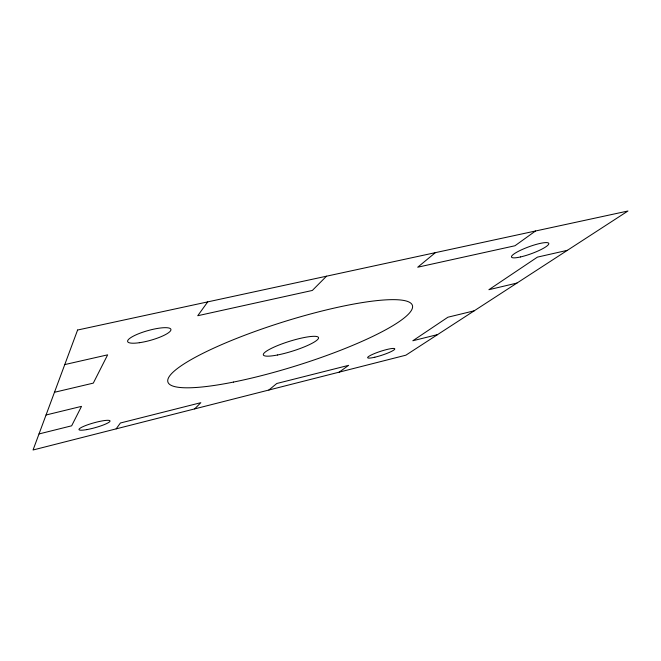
<?xml version="1.0" encoding="UTF-8"?>
<svg xmlns="http://www.w3.org/2000/svg" width="661" height="661" viewBox="0 0 661 661"><rect width="100%" height="100%" fill="white"/><g stroke="black" fill="none" stroke-linecap="round" stroke-linejoin="round"><path stroke-width="0.99" d="M116.154 428.865L120.385 423.007L200.812 402.689L194.64 408.903M207.719 301.887L197.738 315.727L312.339 290.452L326.509 276.199M268.862 390.031L276.777 383.496L348.636 365.343L339.176 372.151M435.376 252.651L417.727 267.209L514.977 245.76L535.517 230.995M39.007 433.947L71.652 425.808L81.51 406.366L46.047 414.992M437.615 334.582L412.819 340.762L447.902 317.214L474.226 310.81M54.475 392.287L93.3 383.124L107.644 354.841L64.761 364.583M516.943 283.073L488.892 289.7L537.418 257.129L567.411 250.312M77.593 330.029L33.05 449.992L405.871 355.188L627.95 211.008L77.593 330.029M277.504 354.99A28.919 5.123 -17.4 0 0 318.552 337.796A28.919 5.123 -17.4 0 0 276.711 345.951A28.919 5.123 -17.4 0 0 277.504 354.99M86.806 429.6A16.12 2.495 -15.6 0 0 110.048 421.032A16.12 2.495 -15.6 0 0 86.665 425.155A16.12 2.495 -15.6 0 0 86.806 429.6M374.804 357.221A14.245 2.049 -18.1 0 0 394.791 348.884A14.245 2.049 -18.1 0 0 374.118 353.701A14.245 2.049 -18.1 0 0 374.804 357.221M520.521 256.947A19.822 3.66 -20.1 0 0 548.812 243.735A19.822 3.66 -20.1 0 0 521.132 249.99A19.822 3.66 -20.1 0 0 520.521 256.947M139.331 342.72A22.466 5.024 -15.7 0 0 170.926 329.442A22.466 5.024 -15.7 0 0 137.579 334.169A22.466 5.024 -15.7 0 0 139.331 342.72M233.507 382.066A128.127 22.862 -17.4 0 0 412.481 305.704A128.127 22.862 -17.4 0 0 224.418 343.431A128.127 22.862 -17.4 0 0 233.507 382.066"/></g></svg>
